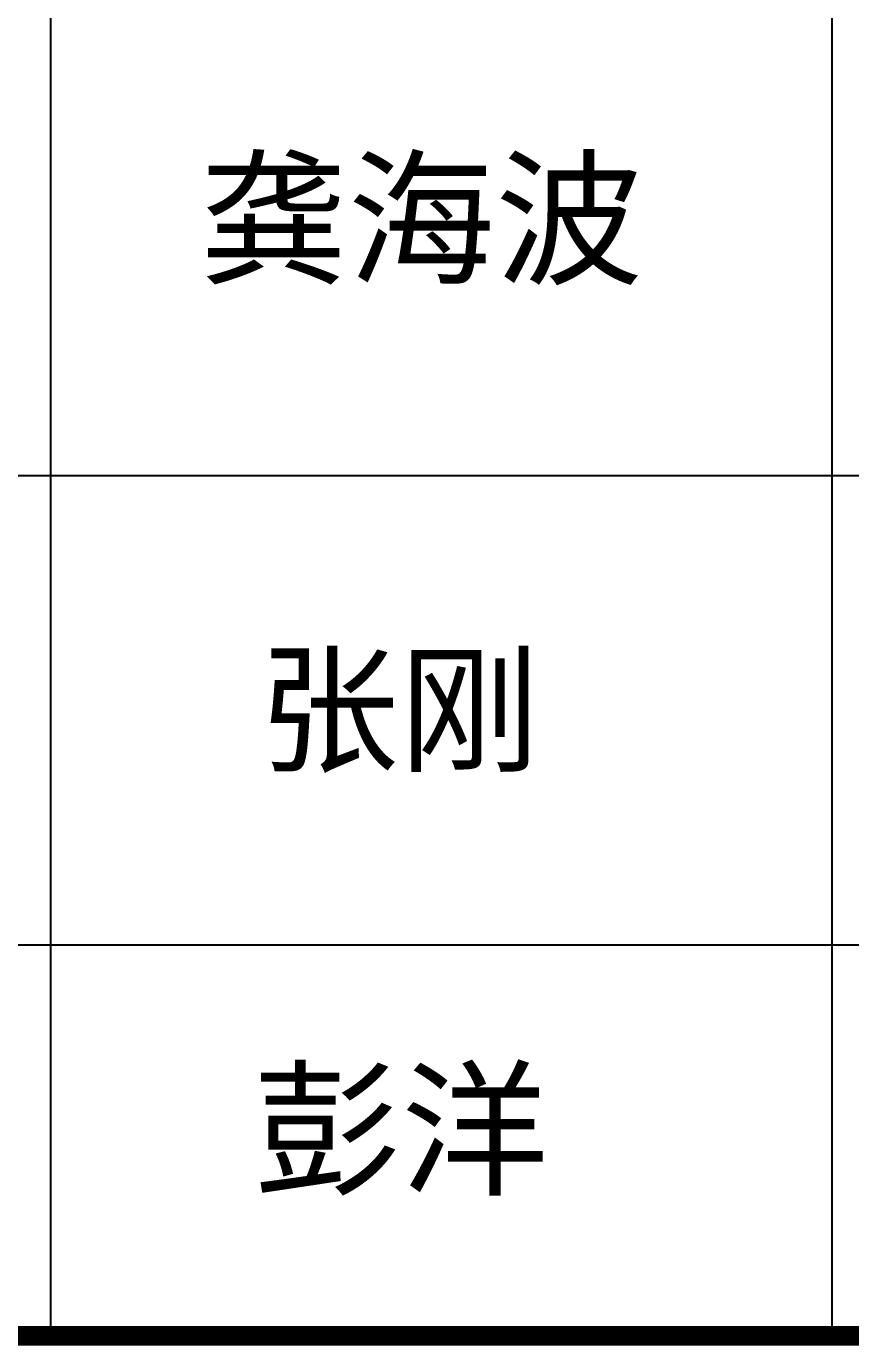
# Model space of a CAD drawing. Extents: x 69728788 to 150163257, y 20675998 to 43663798.
# Drawn here: x 75152472 to 75156673, y 21177189 to 21183911 of the extents above; entities that cross this region are included whole.
import ezdxf

# ---------------------------------------------------------------- set-up
doc = ezdxf.new("R2010")
doc.units = 0
doc.header["$LTSCALE"] = 1000
doc.header["$MEASUREMENT"] = 0
doc.layers.add('图框', color=253, linetype='CONTINUOUS')
doc.styles.add('STYLE-黑体', font='simhei.ttf')

msp = doc.modelspace()

# ---------------------------------------------------------------- linework, layer by layer
at = {"layer": '图框', "color": 0}
for p, q in [((75148612, 21181621.6), (75160630.5, 21181621.6)), ((75148612, 21179231.2), (75160630.5, 21179231.2))]:
    msp.add_line(p, q, dxfattribs=at)
for points in [[(75152596, 21177239.2), (75152596, 21188792.8)], [(75156580, 21177239.2), (75156580, 21188792.8)]]:
    msp.add_lwpolyline(points, dxfattribs=at)
at = {"layer": '图框', "color": 0, "const_width": 100}
msp.add_lwpolyline([(75148612, 21177239.2), (75160630.5, 21177239.2)], dxfattribs=at)

# ---------------------------------------------------------------- texts
at = {"layer": '图框', "color": 4, "style": 'STYLE-黑体'}
for s, height, p in [('龚海波', 552.18, (75153355.5, 21182653.1)), ('张刚', 525.89, (75153653.9, 21180166.3)), ('彭洋', 552.18, (75153627, 21178013.4))]:
    msp.add_text(s, height=height, dxfattribs=at).set_placement(p)

doc.saveas('drawing.dxf')
